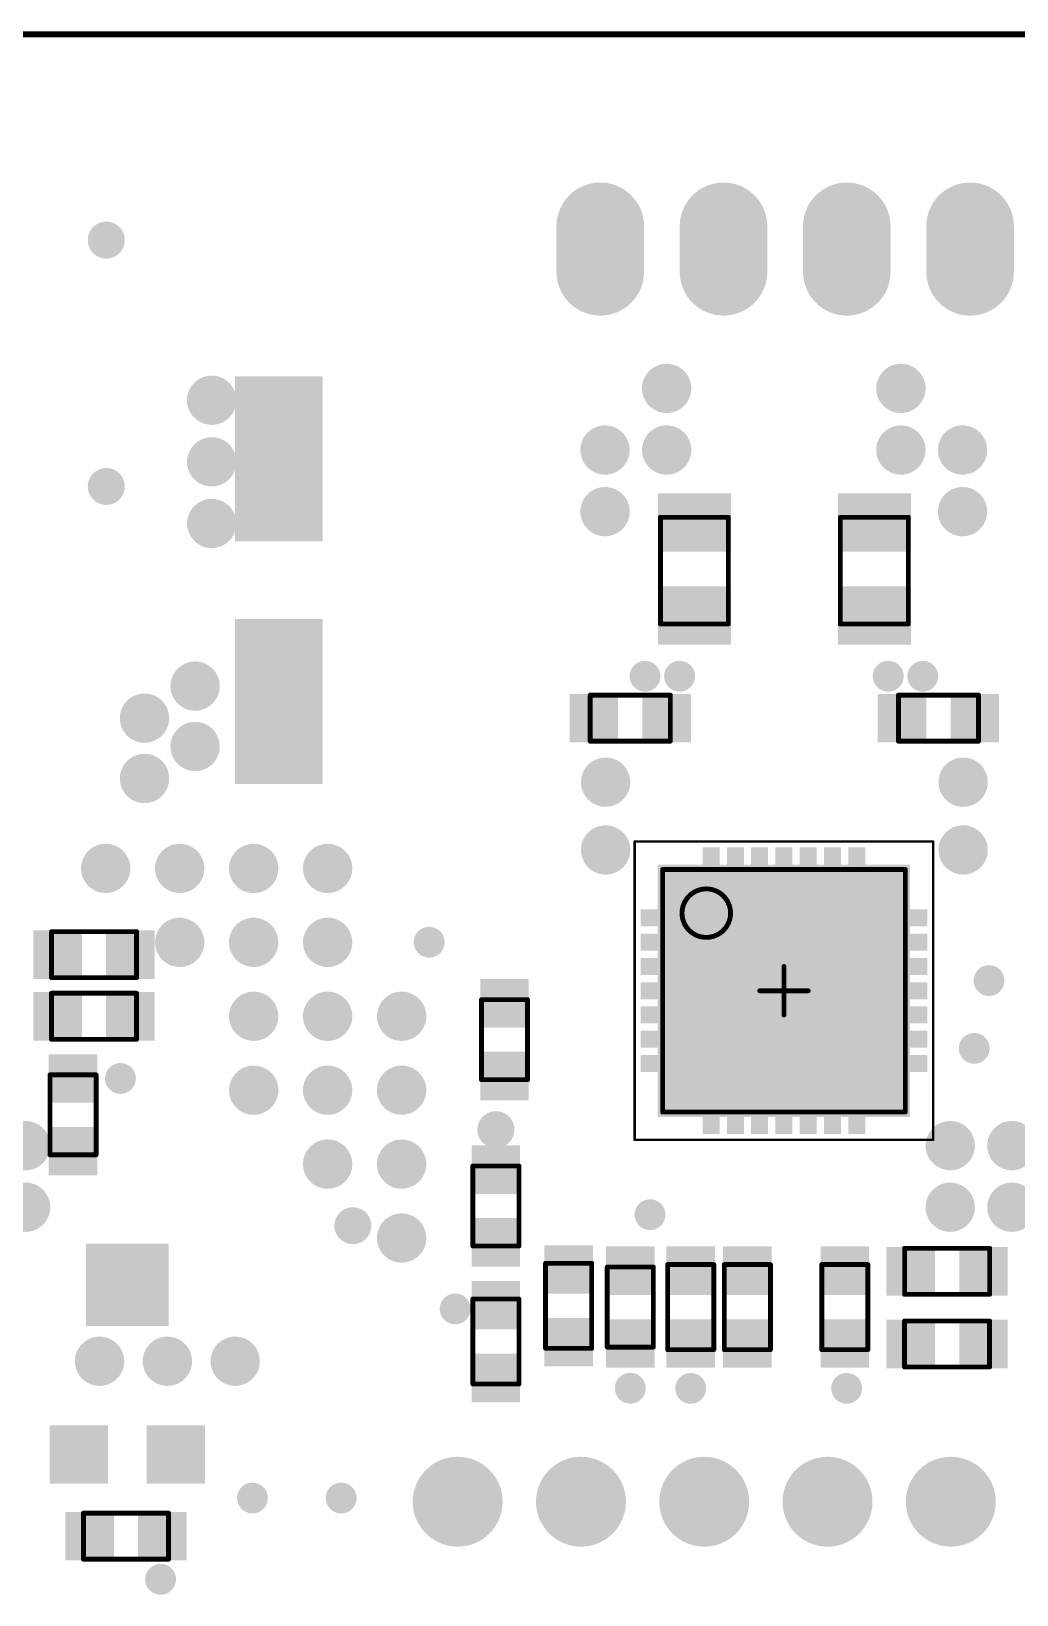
# Model space of a CAD drawing. Header units: millimetres. Extents: x 213 to 316, y 2 to 74.
# Drawn here: x 269.9 to 290.2, y 41.47 to 73.71 of the extents above; entities that cross this region are included whole.
import ezdxf

# ---------------------------------------------------------------- set-up
doc = ezdxf.new("R2010")
doc.units = ezdxf.units.MM
for name, color, linetype in [('BottomSolder', 6, 'Continuous'), ('KeepOutLayer', 6, 'Continuous'), ('Mechanical13', 56, 'Continuous'), ('Mechanical15', 56, 'Continuous'), ('MultiLayer', 9, 'Continuous'), ('TopPaste', 8, 'Continuous'), ('TopSolder', 216, 'Continuous')]:
    doc.layers.add(name, color=color, linetype=linetype)

msp = doc.modelspace()

# ---------------------------------------------------------------- linework, layer by layer
at = {"layer": 'BottomSolder', "const_width": 1.803}
for points in [[(281.617, 68.747), (281.617, 69.687)], [(284.157, 68.747), (284.157, 69.687)], [(286.697, 68.747), (286.697, 69.687)], [(289.237, 68.747), (289.237, 69.687)]]:
    msp.add_lwpolyline(points, dxfattribs=at)
at = {"layer": 'BottomSolder'}
for points, const_width in [([(281.166, 69.687, 1), (282.068, 69.687, 1)], 0.902), ([(283.706, 69.687, 1), (284.608, 69.687, 1)], 0.902), ([(286.246, 69.687, 1), (287.148, 69.687, 1)], 0.902), ([(288.786, 69.687, 1), (289.688, 69.687, 1)], 0.902), ([(281.166, 68.747, 1), (282.068, 68.747, 1)], 0.902), ([(283.706, 68.747, 1), (284.608, 68.747, 1)], 0.902), ([(286.246, 68.747, 1), (287.148, 68.747, 1)], 0.902), ([(288.786, 68.747, 1), (289.688, 68.747, 1)], 0.902), ([(278.217, 43.392, 1), (279.143, 43.392, 1)], 0.927), ([(280.757, 43.392, 1), (281.683, 43.392, 1)], 0.927), ([(283.297, 43.392, 1), (284.223, 43.392, 1)], 0.927), ([(285.837, 43.392, 1), (286.763, 43.392, 1)], 0.927), ([(288.377, 43.392, 1), (289.303, 43.392, 1)], 0.927)]:
    msp.add_lwpolyline(points, format="xyb", close=True, dxfattribs=dict(at, const_width=const_width))
msp.add_solid([(282.801, 51.326), (288.001, 51.326), (282.801, 56.526), (288.001, 56.526)], dxfattribs=at)
at = {"layer": 'KeepOutLayer', "const_width": 0.127}
msp.add_lwpolyline([(213.504, 73.643), (314.9, 73.643)], dxfattribs=at)
at = {"layer": 'Mechanical13', "const_width": 0.1}
for points in [[(282.857, 61.487), (282.857, 63.687)], [(282.857, 63.687), (284.257, 63.687)], [(284.257, 61.487), (284.257, 63.687)], [(286.565, 61.487), (286.565, 63.687)], [(286.565, 63.687), (287.965, 63.687)], [(287.965, 61.487), (287.965, 63.687)], [(282.857, 61.487), (284.257, 61.487)], [(286.565, 61.487), (287.965, 61.487)], [(281.411, 59.071), (281.411, 60.021)], [(281.411, 60.021), (283.061, 60.021)], [(283.061, 59.071), (283.061, 60.021)], [(287.761, 59.071), (287.761, 60.021)], [(287.761, 60.021), (289.411, 60.021)], [(289.411, 59.071), (289.411, 60.021)], [(281.411, 59.071), (283.061, 59.071)], [(287.761, 59.071), (289.411, 59.071)], [(282.902, 56.426), (287.902, 56.426)], [(282.902, 51.426), (282.902, 56.426)], [(287.902, 51.426), (287.902, 56.426)], [(270.311, 55.145), (272.064, 55.145)], [(270.311, 54.195), (270.311, 55.145)], [(272.064, 54.195), (272.064, 55.145)], [(270.311, 54.195), (272.064, 54.195)], [(270.311, 53.875), (272.064, 53.875)], [(270.311, 52.925), (270.311, 53.875)], [(272.064, 52.925), (272.064, 53.875)], [(279.17, 53.742), (280.12, 53.742)], [(279.17, 52.092), (279.17, 53.742)], [(280.12, 52.092), (280.12, 53.742)], [(270.311, 52.925), (272.064, 52.925)], [(270.28, 52.193), (271.23, 52.193)], [(270.28, 50.543), (270.28, 52.193)], [(271.23, 50.543), (271.23, 52.193)], [(279.17, 52.092), (280.12, 52.092)], [(282.902, 51.426), (287.902, 51.426)], [(270.28, 50.543), (271.23, 50.543)], [(278.992, 50.313), (279.942, 50.313)], [(278.992, 48.663), (278.992, 50.313)], [(279.942, 48.663), (279.942, 50.313)], [(278.992, 48.663), (279.942, 48.663)], [(280.491, 48.308), (281.441, 48.308)], [(280.491, 46.555), (280.491, 48.308)], [(281.441, 46.555), (281.441, 48.308)], [(287.888, 48.617), (289.641, 48.617)], [(287.888, 47.667), (287.888, 48.617)], [(289.641, 47.667), (289.641, 48.617)], [(281.761, 48.23), (282.711, 48.23)], [(281.761, 46.58), (281.761, 48.23)], [(282.711, 46.58), (282.711, 48.23)], [(283.006, 48.281), (283.956, 48.281)], [(283.006, 46.528), (283.006, 48.281)], [(283.956, 46.528), (283.956, 48.281)], [(284.174, 48.281), (285.124, 48.281)], [(284.174, 46.528), (284.174, 48.281)], [(285.124, 46.528), (285.124, 48.281)], [(286.181, 48.281), (287.131, 48.281)], [(286.181, 46.528), (286.181, 48.281)], [(287.131, 46.528), (287.131, 48.281)], [(287.888, 47.667), (289.641, 47.667)], [(278.992, 47.571), (279.942, 47.571)], [(278.992, 45.818), (278.992, 47.571)], [(279.942, 45.818), (279.942, 47.571)], [(287.887, 47.118), (289.639, 47.118)], [(287.887, 46.168), (287.887, 47.118)], [(289.639, 46.168), (289.639, 47.118)], [(280.491, 46.555), (281.441, 46.555)], [(281.761, 46.58), (282.711, 46.58)], [(283.006, 46.528), (283.956, 46.528)], [(284.174, 46.528), (285.124, 46.528)], [(286.181, 46.528), (287.131, 46.528)], [(287.887, 46.168), (289.639, 46.168)], [(278.992, 45.818), (279.942, 45.818)], [(270.97, 42.206), (270.97, 43.156)], [(270.97, 43.156), (272.723, 43.156)], [(272.723, 42.206), (272.723, 43.156)], [(270.97, 42.206), (272.723, 42.206)]]:
    msp.add_lwpolyline(points, dxfattribs=at)
at = {"layer": 'Mechanical13'}
for points, const_width in [([(282.832, 63.687, 1), (282.882, 63.687, 1)], 0.05), ([(282.832, 63.687, 1), (282.882, 63.687, 1)], 0.05), ([(284.232, 63.687, 1), (284.282, 63.687, 1)], 0.05), ([(284.232, 63.687, 1), (284.282, 63.687, 1)], 0.05), ([(286.54, 63.687, 1), (286.59, 63.687, 1)], 0.05), ([(286.54, 63.687, 1), (286.59, 63.687, 1)], 0.05), ([(287.94, 63.687, 1), (287.99, 63.687, 1)], 0.05), ([(287.94, 63.687, 1), (287.99, 63.687, 1)], 0.05), ([(282.832, 61.487, 1), (282.882, 61.487, 1)], 0.05), ([(282.832, 61.487, 1), (282.882, 61.487, 1)], 0.05), ([(284.232, 61.487, 1), (284.282, 61.487, 1)], 0.05), ([(284.232, 61.487, 1), (284.282, 61.487, 1)], 0.05), ([(286.54, 61.487, 1), (286.59, 61.487, 1)], 0.05), ([(286.54, 61.487, 1), (286.59, 61.487, 1)], 0.05), ([(287.94, 61.487, 1), (287.99, 61.487, 1)], 0.05), ([(287.94, 61.487, 1), (287.99, 61.487, 1)], 0.05), ([(281.386, 60.021, 1), (281.436, 60.021, 1)], 0.05), ([(281.386, 60.021, 1), (281.436, 60.021, 1)], 0.05), ([(283.036, 60.021, 1), (283.086, 60.021, 1)], 0.05), ([(283.036, 60.021, 1), (283.086, 60.021, 1)], 0.05), ([(287.736, 60.021, 1), (287.786, 60.021, 1)], 0.05), ([(287.736, 60.021, 1), (287.786, 60.021, 1)], 0.05), ([(289.386, 60.021, 1), (289.436, 60.021, 1)], 0.05), ([(289.386, 60.021, 1), (289.436, 60.021, 1)], 0.05), ([(281.386, 59.071, 1), (281.436, 59.071, 1)], 0.05), ([(281.386, 59.071, 1), (281.436, 59.071, 1)], 0.05), ([(283.036, 59.071, 1), (283.086, 59.071, 1)], 0.05), ([(283.036, 59.071, 1), (283.086, 59.071, 1)], 0.05), ([(287.736, 59.071, 1), (287.786, 59.071, 1)], 0.05), ([(287.736, 59.071, 1), (287.786, 59.071, 1)], 0.05), ([(289.386, 59.071, 1), (289.436, 59.071, 1)], 0.05), ([(289.386, 59.071, 1), (289.436, 59.071, 1)], 0.05), ([(282.877, 56.426, 1), (282.927, 56.426, 1)], 0.05), ([(282.877, 56.426, 1), (282.927, 56.426, 1)], 0.05), ([(287.877, 56.426, 1), (287.927, 56.426, 1)], 0.05), ([(287.877, 56.426, 1), (287.927, 56.426, 1)], 0.05), ([(284.302, 55.526, 1), (283.302, 55.526, 1)], 0.1), ([(283.277, 55.526, 1), (283.327, 55.526, 1)], 0.05), ([(284.277, 55.526, 1), (284.327, 55.526, 1)], 0.05), ([(270.286, 55.145, 1), (270.336, 55.145, 1)], 0.05), ([(270.286, 55.145, 1), (270.336, 55.145, 1)], 0.05), ([(272.039, 55.145, 1), (272.089, 55.145, 1)], 0.05), ([(272.039, 55.145, 1), (272.089, 55.145, 1)], 0.05), ([(270.286, 54.195, 1), (270.336, 54.195, 1)], 0.05), ([(270.286, 54.195, 1), (270.336, 54.195, 1)], 0.05), ([(272.039, 54.195, 1), (272.089, 54.195, 1)], 0.05), ([(272.039, 54.195, 1), (272.089, 54.195, 1)], 0.05), ([(270.286, 53.875, 1), (270.336, 53.875, 1)], 0.05), ([(270.286, 53.875, 1), (270.336, 53.875, 1)], 0.05), ([(272.039, 53.875, 1), (272.089, 53.875, 1)], 0.05), ([(272.039, 53.875, 1), (272.089, 53.875, 1)], 0.05), ([(279.145, 53.742, 1), (279.195, 53.742, 1)], 0.05), ([(279.145, 53.742, 1), (279.195, 53.742, 1)], 0.05), ([(280.095, 53.742, 1), (280.145, 53.742, 1)], 0.05), ([(280.095, 53.742, 1), (280.145, 53.742, 1)], 0.05), ([(270.286, 52.925, 1), (270.336, 52.925, 1)], 0.05), ([(270.286, 52.925, 1), (270.336, 52.925, 1)], 0.05), ([(272.039, 52.925, 1), (272.089, 52.925, 1)], 0.05), ([(272.039, 52.925, 1), (272.089, 52.925, 1)], 0.05), ([(270.255, 52.193, 1), (270.305, 52.193, 1)], 0.05), ([(270.255, 52.193, 1), (270.305, 52.193, 1)], 0.05), ([(271.205, 52.193, 1), (271.255, 52.193, 1)], 0.05), ([(271.205, 52.193, 1), (271.255, 52.193, 1)], 0.05), ([(279.145, 52.092, 1), (279.195, 52.092, 1)], 0.05), ([(279.145, 52.092, 1), (279.195, 52.092, 1)], 0.05), ([(280.095, 52.092, 1), (280.145, 52.092, 1)], 0.05), ([(280.095, 52.092, 1), (280.145, 52.092, 1)], 0.05), ([(282.877, 51.426, 1), (282.927, 51.426, 1)], 0.05), ([(282.877, 51.426, 1), (282.927, 51.426, 1)], 0.05), ([(287.877, 51.426, 1), (287.927, 51.426, 1)], 0.05), ([(287.877, 51.426, 1), (287.927, 51.426, 1)], 0.05), ([(270.255, 50.543, 1), (270.305, 50.543, 1)], 0.05), ([(270.255, 50.543, 1), (270.305, 50.543, 1)], 0.05), ([(271.205, 50.543, 1), (271.255, 50.543, 1)], 0.05), ([(271.205, 50.543, 1), (271.255, 50.543, 1)], 0.05), ([(278.967, 50.313, 1), (279.017, 50.313, 1)], 0.05), ([(278.967, 50.313, 1), (279.017, 50.313, 1)], 0.05), ([(279.917, 50.313, 1), (279.967, 50.313, 1)], 0.05), ([(279.917, 50.313, 1), (279.967, 50.313, 1)], 0.05), ([(278.967, 48.663, 1), (279.017, 48.663, 1)], 0.05), ([(278.967, 48.663, 1), (279.017, 48.663, 1)], 0.05), ([(279.917, 48.663, 1), (279.967, 48.663, 1)], 0.05), ([(279.917, 48.663, 1), (279.967, 48.663, 1)], 0.05), ([(280.466, 48.308, 1), (280.516, 48.308, 1)], 0.05), ([(280.466, 48.308, 1), (280.516, 48.308, 1)], 0.05), ([(281.416, 48.308, 1), (281.466, 48.308, 1)], 0.05), ([(281.416, 48.308, 1), (281.466, 48.308, 1)], 0.05), ([(287.863, 48.617, 1), (287.913, 48.617, 1)], 0.05), ([(287.863, 48.617, 1), (287.913, 48.617, 1)], 0.05), ([(289.616, 48.617, 1), (289.666, 48.617, 1)], 0.05), ([(289.616, 48.617, 1), (289.666, 48.617, 1)], 0.05), ([(281.736, 48.23, 1), (281.786, 48.23, 1)], 0.05), ([(281.736, 48.23, 1), (281.786, 48.23, 1)], 0.05), ([(282.686, 48.23, 1), (282.736, 48.23, 1)], 0.05), ([(282.686, 48.23, 1), (282.736, 48.23, 1)], 0.05), ([(282.981, 48.281, 1), (283.031, 48.281, 1)], 0.05), ([(282.981, 48.281, 1), (283.031, 48.281, 1)], 0.05), ([(283.931, 48.281, 1), (283.981, 48.281, 1)], 0.05), ([(283.931, 48.281, 1), (283.981, 48.281, 1)], 0.05), ([(284.149, 48.281, 1), (284.199, 48.281, 1)], 0.05), ([(284.149, 48.281, 1), (284.199, 48.281, 1)], 0.05), ([(285.099, 48.281, 1), (285.149, 48.281, 1)], 0.05), ([(285.099, 48.281, 1), (285.149, 48.281, 1)], 0.05), ([(286.156, 48.281, 1), (286.206, 48.281, 1)], 0.05), ([(286.156, 48.281, 1), (286.206, 48.281, 1)], 0.05), ([(287.106, 48.281, 1), (287.156, 48.281, 1)], 0.05), ([(287.106, 48.281, 1), (287.156, 48.281, 1)], 0.05), ([(287.863, 47.667, 1), (287.913, 47.667, 1)], 0.05), ([(287.863, 47.667, 1), (287.913, 47.667, 1)], 0.05), ([(289.616, 47.667, 1), (289.666, 47.667, 1)], 0.05), ([(289.616, 47.667, 1), (289.666, 47.667, 1)], 0.05), ([(278.967, 47.571, 1), (279.017, 47.571, 1)], 0.05), ([(278.967, 47.571, 1), (279.017, 47.571, 1)], 0.05), ([(279.917, 47.571, 1), (279.967, 47.571, 1)], 0.05), ([(279.917, 47.571, 1), (279.967, 47.571, 1)], 0.05), ([(287.862, 47.118, 1), (287.912, 47.118, 1)], 0.05), ([(287.862, 47.118, 1), (287.912, 47.118, 1)], 0.05), ([(289.614, 47.118, 1), (289.664, 47.118, 1)], 0.05), ([(289.614, 47.118, 1), (289.664, 47.118, 1)], 0.05), ([(280.466, 46.555, 1), (280.516, 46.555, 1)], 0.05), ([(280.466, 46.555, 1), (280.516, 46.555, 1)], 0.05), ([(281.416, 46.555, 1), (281.466, 46.555, 1)], 0.05), ([(281.416, 46.555, 1), (281.466, 46.555, 1)], 0.05), ([(281.736, 46.58, 1), (281.786, 46.58, 1)], 0.05), ([(281.736, 46.58, 1), (281.786, 46.58, 1)], 0.05), ([(282.686, 46.58, 1), (282.736, 46.58, 1)], 0.05), ([(282.686, 46.58, 1), (282.736, 46.58, 1)], 0.05), ([(282.981, 46.528, 1), (283.031, 46.528, 1)], 0.05), ([(282.981, 46.528, 1), (283.031, 46.528, 1)], 0.05), ([(283.931, 46.528, 1), (283.981, 46.528, 1)], 0.05), ([(283.931, 46.528, 1), (283.981, 46.528, 1)], 0.05), ([(284.149, 46.528, 1), (284.199, 46.528, 1)], 0.05), ([(284.149, 46.528, 1), (284.199, 46.528, 1)], 0.05), ([(285.099, 46.528, 1), (285.149, 46.528, 1)], 0.05), ([(285.099, 46.528, 1), (285.149, 46.528, 1)], 0.05), ([(286.156, 46.528, 1), (286.206, 46.528, 1)], 0.05), ([(286.156, 46.528, 1), (286.206, 46.528, 1)], 0.05), ([(287.106, 46.528, 1), (287.156, 46.528, 1)], 0.05), ([(287.106, 46.528, 1), (287.156, 46.528, 1)], 0.05), ([(287.862, 46.168, 1), (287.912, 46.168, 1)], 0.05), ([(287.862, 46.168, 1), (287.912, 46.168, 1)], 0.05), ([(289.614, 46.168, 1), (289.664, 46.168, 1)], 0.05), ([(289.614, 46.168, 1), (289.664, 46.168, 1)], 0.05), ([(278.967, 45.818, 1), (279.017, 45.818, 1)], 0.05), ([(278.967, 45.818, 1), (279.017, 45.818, 1)], 0.05), ([(279.917, 45.818, 1), (279.967, 45.818, 1)], 0.05), ([(279.917, 45.818, 1), (279.967, 45.818, 1)], 0.05), ([(270.945, 43.156, 1), (270.995, 43.156, 1)], 0.05), ([(270.945, 43.156, 1), (270.995, 43.156, 1)], 0.05), ([(272.698, 43.156, 1), (272.748, 43.156, 1)], 0.05), ([(272.698, 43.156, 1), (272.748, 43.156, 1)], 0.05), ([(270.945, 42.206, 1), (270.995, 42.206, 1)], 0.05), ([(270.945, 42.206, 1), (270.995, 42.206, 1)], 0.05), ([(272.698, 42.206, 1), (272.748, 42.206, 1)], 0.05), ([(272.698, 42.206, 1), (272.748, 42.206, 1)], 0.05)]:
    msp.add_lwpolyline(points, format="xyb", close=True, dxfattribs=dict(at, const_width=const_width))
at = {"layer": 'Mechanical15'}
for points, const_width in [([(282.327, 57.001), (288.477, 57.001)], 0.05), ([(282.327, 50.851), (282.327, 57.001)], 0.05), ([(288.477, 50.851), (288.477, 57.001)], 0.05), ([(285.402, 53.426), (285.402, 54.426)], 0.1), ([(284.902, 53.926), (285.902, 53.926)], 0.1), ([(282.327, 50.851), (288.477, 50.851)], 0.05)]:
    msp.add_lwpolyline(points, dxfattribs=dict(at, const_width=const_width))
for points, const_width in [([(282.314, 57.001, 1), (282.339, 57.001, 1)], 0.025), ([(282.314, 57.001, 1), (282.339, 57.001, 1)], 0.025), ([(288.464, 57.001, 1), (288.489, 57.001, 1)], 0.025), ([(288.464, 57.001, 1), (288.489, 57.001, 1)], 0.025), ([(285.377, 54.426, 1), (285.427, 54.426, 1)], 0.05), ([(284.877, 53.926, 1), (284.927, 53.926, 1)], 0.05), ([(285.877, 53.926, 1), (285.927, 53.926, 1)], 0.05), ([(285.377, 53.426, 1), (285.427, 53.426, 1)], 0.05), ([(282.314, 50.851, 1), (282.339, 50.851, 1)], 0.025), ([(282.314, 50.851, 1), (282.339, 50.851, 1)], 0.025), ([(288.464, 50.851, 1), (288.489, 50.851, 1)], 0.025), ([(288.464, 50.851, 1), (288.489, 50.851, 1)], 0.025)]:
    msp.add_lwpolyline(points, format="xyb", close=True, dxfattribs=dict(at, const_width=const_width))
at = {"layer": 'MultiLayer', "const_width": 1.6}
for points in [[(281.617, 68.747), (281.617, 69.687)], [(284.157, 68.747), (284.157, 69.687)], [(286.697, 68.747), (286.697, 69.687)], [(289.237, 68.747), (289.237, 69.687)]]:
    msp.add_lwpolyline(points, dxfattribs=at)
at = {"layer": 'MultiLayer'}
for points, const_width in [([(281.217, 69.687, 1), (282.017, 69.687, 1)], 0.8), ([(283.757, 69.687, 1), (284.557, 69.687, 1)], 0.8), ([(286.297, 69.687, 1), (287.097, 69.687, 1)], 0.8), ([(288.837, 69.687, 1), (289.637, 69.687, 1)], 0.8), ([(271.25, 69.402, 1), (271.631, 69.402, 1)], 0.381), ([(281.217, 68.747, 1), (282.017, 68.747, 1)], 0.8), ([(283.757, 68.747, 1), (284.557, 68.747, 1)], 0.8), ([(286.297, 68.747, 1), (287.097, 68.747, 1)], 0.8), ([(288.837, 68.747, 1), (289.637, 68.747, 1)], 0.8), ([(282.732, 66.344, 1), (283.24, 66.344, 1)], 0.508), ([(287.558, 66.344, 1), (288.066, 66.344, 1)], 0.508), ([(273.358, 66.1, 1), (273.866, 66.1, 1)], 0.508), ([(281.462, 65.074, 1), (281.97, 65.074, 1)], 0.508), ([(282.732, 65.074, 1), (283.24, 65.074, 1)], 0.508), ([(287.558, 65.074, 1), (288.066, 65.074, 1)], 0.508), ([(288.828, 65.074, 1), (289.336, 65.074, 1)], 0.508), ([(273.358, 64.83, 1), (273.866, 64.83, 1)], 0.508), ([(271.25, 64.322, 1), (271.631, 64.322, 1)], 0.381), ([(281.462, 63.804, 1), (281.97, 63.804, 1)], 0.508), ([(288.828, 63.804, 1), (289.336, 63.804, 1)], 0.508), ([(273.358, 63.56, 1), (273.866, 63.56, 1)], 0.508), ([(273.016, 60.207, 1), (273.524, 60.207, 1)], 0.508), ([(282.382, 60.41, 1), (282.7, 60.41, 1)], 0.318), ([(283.093, 60.41, 1), (283.411, 60.41, 1)], 0.318), ([(287.392, 60.41, 1), (287.71, 60.41, 1)], 0.318), ([(288.104, 60.41, 1), (288.421, 60.41, 1)], 0.318), ([(271.974, 59.546, 1), (272.482, 59.546, 1)], 0.508), ([(273.016, 58.962, 1), (273.524, 58.962, 1)], 0.508), ([(271.974, 58.302, 1), (272.482, 58.302, 1)], 0.508), ([(281.474, 58.226, 1), (281.982, 58.226, 1)], 0.508), ([(288.84, 58.226, 1), (289.348, 58.226, 1)], 0.508), ([(281.474, 56.829, 1), (281.982, 56.829, 1)], 0.508), ([(288.84, 56.829, 1), (289.348, 56.829, 1)], 0.508), ([(271.175, 56.448, 1), (271.683, 56.448, 1)], 0.508), ([(272.699, 56.448, 1), (273.207, 56.448, 1)], 0.508), ([(274.223, 56.448, 1), (274.731, 56.448, 1)], 0.508), ([(275.747, 56.448, 1), (276.255, 56.448, 1)], 0.508), ([(272.699, 54.924, 1), (273.207, 54.924, 1)], 0.508), ([(274.223, 54.924, 1), (274.731, 54.924, 1)], 0.508), ([(275.747, 54.924, 1), (276.255, 54.924, 1)], 0.508), ([(277.934, 54.926, 1), (278.252, 54.926, 1)], 0.318), ([(289.469, 54.136, 1), (289.786, 54.136, 1)], 0.318), ([(274.223, 53.4, 1), (274.731, 53.4, 1)], 0.508), ([(275.747, 53.4, 1), (276.255, 53.4, 1)], 0.508), ([(277.271, 53.4, 1), (277.779, 53.4, 1)], 0.508), ([(289.164, 52.739, 1), (289.481, 52.739, 1)], 0.318), ([(271.574, 52.118, 1), (271.891, 52.118, 1)], 0.318), ([(274.223, 51.876, 1), (274.731, 51.876, 1)], 0.508), ([(275.747, 51.876, 1), (276.255, 51.876, 1)], 0.508), ([(277.271, 51.876, 1), (277.779, 51.876, 1)], 0.508), ([(279.277, 51.063, 1), (279.658, 51.063, 1)], 0.381), ([(269.524, 50.733, 1), (270.032, 50.733, 1)], 0.508), ([(288.574, 50.733, 1), (289.082, 50.733, 1)], 0.508), ([(289.844, 50.733, 1), (290.352, 50.733, 1)], 0.508), ([(275.747, 50.352, 1), (276.255, 50.352, 1)], 0.508), ([(277.271, 50.352, 1), (277.779, 50.352, 1)], 0.508), ([(269.524, 49.463, 1), (270.032, 49.463, 1)], 0.508), ([(288.574, 49.463, 1), (289.082, 49.463, 1)], 0.508), ([(289.844, 49.463, 1), (290.352, 49.463, 1)], 0.508), ([(276.33, 49.082, 1), (276.711, 49.082, 1)], 0.381), ([(277.271, 48.828, 1), (277.779, 48.828, 1)], 0.508), ([(282.484, 49.31, 1), (282.801, 49.31, 1)], 0.318), ([(278.47, 47.368, 1), (278.788, 47.368, 1)], 0.318), ([(271.048, 46.288, 1), (271.556, 46.288, 1)], 0.508), ([(272.445, 46.288, 1), (272.953, 46.288, 1)], 0.508), ([(273.842, 46.288, 1), (274.35, 46.288, 1)], 0.508), ([(282.077, 45.732, 1), (282.395, 45.732, 1)], 0.318), ([(283.322, 45.729, 1), (283.639, 45.729, 1)], 0.318), ([(286.536, 45.729, 1), (286.853, 45.729, 1)], 0.318), ([(278.267, 43.392, 1), (279.092, 43.392, 1)], 0.825), ([(280.807, 43.392, 1), (281.632, 43.392, 1)], 0.825), ([(283.347, 43.392, 1), (284.172, 43.392, 1)], 0.825), ([(285.887, 43.392, 1), (286.712, 43.392, 1)], 0.825), ([(288.427, 43.392, 1), (289.252, 43.392, 1)], 0.825), ([(274.293, 43.468, 1), (274.61, 43.468, 1)], 0.318), ([(276.122, 43.468, 1), (276.439, 43.468, 1)], 0.318), ([(272.4, 41.792, 1), (272.717, 41.792, 1)], 0.318)]:
    msp.add_lwpolyline(points, format="xyb", close=True, dxfattribs=dict(at, const_width=const_width))
at = {"layer": 'TopPaste'}
for points in [[(274.197, 66.491), (274.197, 63.291), (275.797, 66.491), (275.797, 63.291)], [(284.207, 63.078), (284.207, 64.078), (282.907, 63.078), (282.907, 64.078)], [(287.915, 63.078), (287.915, 64.078), (286.615, 63.078), (286.615, 64.078)], [(284.207, 61.162), (284.207, 62.162), (282.907, 61.162), (282.907, 62.162)], [(287.915, 61.162), (287.915, 62.162), (286.615, 61.162), (286.615, 62.162)], [(275.797, 58.291), (275.797, 61.491), (274.197, 58.291), (274.197, 61.491)], [(281.086, 59.146), (281.886, 59.146), (281.086, 59.946), (281.886, 59.946)], [(282.586, 59.146), (283.386, 59.146), (282.586, 59.946), (283.386, 59.946)], [(288.236, 59.946), (287.436, 59.946), (288.236, 59.146), (287.436, 59.146)], [(289.736, 59.946), (288.936, 59.946), (289.736, 59.146), (288.936, 59.146)], [(283.777, 56.029), (284.027, 56.029), (283.777, 56.829), (284.027, 56.829)], [(284.277, 56.029), (284.527, 56.029), (284.277, 56.829), (284.527, 56.829)], [(284.777, 56.029), (285.027, 56.029), (284.777, 56.829), (285.027, 56.829)], [(285.277, 56.029), (285.527, 56.029), (285.277, 56.829), (285.527, 56.829)], [(285.777, 56.029), (286.027, 56.029), (285.777, 56.829), (286.027, 56.829)], [(286.277, 56.029), (286.527, 56.029), (286.277, 56.829), (286.527, 56.829)], [(286.777, 56.029), (287.027, 56.029), (286.777, 56.829), (287.027, 56.829)], [(283.552, 52.076), (287.252, 52.076), (283.552, 55.776), (287.252, 55.776)], [(283.299, 55.301), (283.299, 55.551), (282.499, 55.301), (282.499, 55.551)], [(288.304, 55.301), (288.304, 55.551), (287.504, 55.301), (287.504, 55.551)], [(270.837, 55.07), (270.037, 55.07), (270.837, 54.27), (270.037, 54.27)], [(272.337, 55.07), (271.537, 55.07), (272.337, 54.27), (271.537, 54.27)], [(283.299, 54.801), (283.299, 55.051), (282.499, 54.801), (282.499, 55.051)], [(288.304, 54.801), (288.304, 55.051), (287.504, 54.801), (287.504, 55.051)], [(283.299, 54.301), (283.299, 54.551), (282.499, 54.301), (282.499, 54.551)], [(288.304, 54.301), (288.304, 54.551), (287.504, 54.301), (287.504, 54.551)], [(279.245, 54.067), (279.245, 53.267), (280.045, 54.067), (280.045, 53.267)], [(283.299, 53.801), (283.299, 54.051), (282.499, 53.801), (282.499, 54.051)], [(288.304, 53.801), (288.304, 54.051), (287.504, 53.801), (287.504, 54.051)], [(270.837, 53.8), (270.037, 53.8), (270.837, 53), (270.037, 53)], [(272.337, 53.8), (271.537, 53.8), (272.337, 53), (271.537, 53)], [(283.299, 53.301), (283.299, 53.551), (282.499, 53.301), (282.499, 53.551)], [(288.304, 53.301), (288.304, 53.551), (287.504, 53.301), (287.504, 53.551)], [(283.299, 52.801), (283.299, 53.051), (282.499, 52.801), (282.499, 53.051)], [(288.304, 52.801), (288.304, 53.051), (287.504, 52.801), (287.504, 53.051)], [(279.245, 52.567), (279.245, 51.767), (280.045, 52.567), (280.045, 51.767)], [(283.299, 52.301), (283.299, 52.551), (282.499, 52.301), (282.499, 52.551)], [(288.304, 52.301), (288.304, 52.551), (287.504, 52.301), (287.504, 52.551)], [(270.355, 52.518), (270.355, 51.718), (271.155, 52.518), (271.155, 51.718)], [(283.777, 51.024), (284.027, 51.024), (283.777, 51.824), (284.027, 51.824)], [(284.277, 51.024), (284.527, 51.024), (284.277, 51.824), (284.527, 51.824)], [(284.777, 51.024), (285.027, 51.024), (284.777, 51.824), (285.027, 51.824)], [(285.277, 51.024), (285.527, 51.024), (285.277, 51.824), (285.527, 51.824)], [(285.777, 51.024), (286.027, 51.024), (285.777, 51.824), (286.027, 51.824)], [(286.277, 51.024), (286.527, 51.024), (286.277, 51.824), (286.527, 51.824)], [(286.777, 51.024), (287.027, 51.024), (286.777, 51.824), (287.027, 51.824)], [(270.355, 51.018), (270.355, 50.218), (271.155, 51.018), (271.155, 50.218)], [(279.067, 50.638), (279.067, 49.838), (279.867, 50.638), (279.867, 49.838)], [(279.067, 49.138), (279.067, 48.338), (279.867, 49.138), (279.867, 48.338)], [(271.123, 47.114), (272.623, 47.114), (271.123, 48.614), (272.623, 48.614)], [(280.566, 48.581), (280.566, 47.781), (281.366, 48.581), (281.366, 47.781)], [(281.836, 48.555), (281.836, 47.755), (282.636, 48.555), (282.636, 47.755)], [(283.881, 47.755), (283.881, 48.555), (283.081, 47.755), (283.081, 48.555)], [(285.049, 47.755), (285.049, 48.555), (284.249, 47.755), (284.249, 48.555)], [(287.056, 47.755), (287.056, 48.555), (286.256, 47.755), (286.256, 48.555)], [(288.414, 48.542), (287.614, 48.542), (288.414, 47.742), (287.614, 47.742)], [(289.914, 48.542), (289.114, 48.542), (289.914, 47.742), (289.114, 47.742)], [(279.067, 47.844), (279.067, 47.044), (279.867, 47.844), (279.867, 47.044)], [(280.566, 47.081), (280.566, 46.281), (281.366, 47.081), (281.366, 46.281)], [(281.836, 47.055), (281.836, 46.255), (282.636, 47.055), (282.636, 46.255)], [(283.881, 46.255), (283.881, 47.055), (283.081, 46.255), (283.081, 47.055)], [(285.049, 46.255), (285.049, 47.055), (284.249, 46.255), (284.249, 47.055)], [(287.056, 46.255), (287.056, 47.055), (286.256, 46.255), (286.256, 47.055)], [(287.614, 46.243), (288.414, 46.243), (287.614, 47.043), (288.414, 47.043)], [(289.114, 46.243), (289.914, 46.243), (289.114, 47.043), (289.914, 47.043)], [(279.067, 46.344), (279.067, 45.544), (279.867, 46.344), (279.867, 45.544)], [(270.373, 43.864), (271.373, 43.864), (270.373, 44.864), (271.373, 44.864)], [(272.373, 43.864), (273.373, 43.864), (272.373, 44.864), (273.373, 44.864)], [(270.697, 42.281), (271.497, 42.281), (270.697, 43.081), (271.497, 43.081)], [(272.197, 42.281), (272.997, 42.281), (272.197, 43.081), (272.997, 43.081)]]:
    msp.add_solid(points, dxfattribs=at)
at = {"layer": 'TopSolder', "const_width": 1.803}
for points in [[(281.617, 68.747), (281.617, 69.687)], [(284.157, 68.747), (284.157, 69.687)], [(286.697, 68.747), (286.697, 69.687)], [(289.237, 68.747), (289.237, 69.687)]]:
    msp.add_lwpolyline(points, dxfattribs=at)
at = {"layer": 'TopSolder'}
for points, const_width in [([(281.166, 69.687, 1), (282.068, 69.687, 1)], 0.902), ([(283.706, 69.687, 1), (284.608, 69.687, 1)], 0.902), ([(286.246, 69.687, 1), (287.148, 69.687, 1)], 0.902), ([(288.786, 69.687, 1), (289.688, 69.687, 1)], 0.902), ([(281.166, 68.747, 1), (282.068, 68.747, 1)], 0.902), ([(283.706, 68.747, 1), (284.608, 68.747, 1)], 0.902), ([(286.246, 68.747, 1), (287.148, 68.747, 1)], 0.902), ([(288.786, 68.747, 1), (289.688, 68.747, 1)], 0.902), ([(278.217, 43.392, 1), (279.143, 43.392, 1)], 0.927), ([(280.757, 43.392, 1), (281.683, 43.392, 1)], 0.927), ([(283.297, 43.392, 1), (284.223, 43.392, 1)], 0.927), ([(285.837, 43.392, 1), (286.763, 43.392, 1)], 0.927), ([(288.377, 43.392, 1), (289.303, 43.392, 1)], 0.927)]:
    msp.add_lwpolyline(points, format="xyb", close=True, dxfattribs=dict(at, const_width=const_width))
for points in [[(274.095, 66.593), (274.095, 63.19), (275.899, 66.593), (275.899, 63.19)], [(284.308, 62.976), (284.308, 64.179), (282.805, 62.976), (282.805, 64.179)], [(288.017, 62.976), (288.017, 64.179), (286.514, 62.976), (286.514, 64.179)], [(284.308, 61.06), (284.308, 62.263), (282.805, 61.06), (282.805, 62.263)], [(288.017, 61.06), (288.017, 62.263), (286.514, 61.06), (286.514, 62.263)], [(275.899, 58.19), (275.899, 61.593), (274.095, 58.19), (274.095, 61.593)], [(280.986, 59.046), (281.986, 59.046), (280.986, 60.046), (281.986, 60.046)], [(282.486, 59.046), (283.486, 59.046), (282.486, 60.046), (283.486, 60.046)], [(288.336, 60.046), (287.336, 60.046), (288.336, 59.046), (287.336, 59.046)], [(289.836, 60.046), (288.836, 60.046), (289.836, 59.046), (288.836, 59.046)], [(283.726, 55.978), (284.077, 55.978), (283.726, 56.88), (284.077, 56.88)], [(284.226, 55.978), (284.577, 55.978), (284.226, 56.88), (284.577, 56.88)], [(284.726, 55.978), (285.077, 55.978), (284.726, 56.88), (285.077, 56.88)], [(285.226, 55.978), (285.577, 55.978), (285.226, 56.88), (285.577, 56.88)], [(285.726, 55.978), (286.077, 55.978), (285.726, 56.88), (286.077, 56.88)], [(286.226, 55.978), (286.577, 55.978), (286.226, 56.88), (286.577, 56.88)], [(286.726, 55.978), (287.077, 55.978), (286.726, 56.88), (287.077, 56.88)], [(283.501, 52.026), (287.302, 52.026), (283.501, 55.827), (287.302, 55.827)], [(283.35, 55.251), (283.35, 55.602), (282.448, 55.251), (282.448, 55.602)], [(288.355, 55.251), (288.355, 55.602), (287.454, 55.251), (287.454, 55.602)], [(270.937, 55.17), (269.937, 55.17), (270.937, 54.17), (269.937, 54.17)], [(272.437, 55.17), (271.437, 55.17), (272.437, 54.17), (271.437, 54.17)], [(283.35, 54.751), (283.35, 55.102), (282.448, 54.751), (282.448, 55.102)], [(288.355, 54.751), (288.355, 55.102), (287.454, 54.751), (287.454, 55.102)], [(283.35, 54.251), (283.35, 54.602), (282.448, 54.251), (282.448, 54.602)], [(288.355, 54.251), (288.355, 54.602), (287.454, 54.251), (287.454, 54.602)], [(279.145, 54.167), (279.145, 53.167), (280.145, 54.167), (280.145, 53.167)], [(270.937, 53.9), (269.937, 53.9), (270.937, 52.9), (269.937, 52.9)], [(272.437, 53.9), (271.437, 53.9), (272.437, 52.9), (271.437, 52.9)], [(283.35, 53.751), (283.35, 54.102), (282.448, 53.751), (282.448, 54.102)], [(288.355, 53.751), (288.355, 54.102), (287.454, 53.751), (287.454, 54.102)], [(283.35, 53.251), (283.35, 53.602), (282.448, 53.251), (282.448, 53.602)], [(288.355, 53.251), (288.355, 53.602), (287.454, 53.251), (287.454, 53.602)], [(283.35, 52.751), (283.35, 53.102), (282.448, 52.751), (282.448, 53.102)], [(288.355, 52.751), (288.355, 53.102), (287.454, 52.751), (287.454, 53.102)], [(270.255, 52.618), (270.255, 51.618), (271.255, 52.618), (271.255, 51.618)], [(279.145, 52.667), (279.145, 51.667), (280.145, 52.667), (280.145, 51.667)], [(283.35, 52.251), (283.35, 52.602), (282.448, 52.251), (282.448, 52.602)], [(288.355, 52.251), (288.355, 52.602), (287.454, 52.251), (287.454, 52.602)], [(283.726, 50.973), (284.077, 50.973), (283.726, 51.874), (284.077, 51.874)], [(284.226, 50.973), (284.577, 50.973), (284.226, 51.874), (284.577, 51.874)], [(284.726, 50.973), (285.077, 50.973), (284.726, 51.874), (285.077, 51.874)], [(285.226, 50.973), (285.577, 50.973), (285.226, 51.874), (285.577, 51.874)], [(285.726, 50.973), (286.077, 50.973), (285.726, 51.874), (286.077, 51.874)], [(286.226, 50.973), (286.577, 50.973), (286.226, 51.874), (286.577, 51.874)], [(286.726, 50.973), (287.077, 50.973), (286.726, 51.874), (287.077, 51.874)], [(270.255, 51.118), (270.255, 50.118), (271.255, 51.118), (271.255, 50.118)], [(278.967, 50.738), (278.967, 49.738), (279.967, 50.738), (279.967, 49.738)], [(278.967, 49.238), (278.967, 48.238), (279.967, 49.238), (279.967, 48.238)], [(271.021, 47.012), (272.724, 47.012), (271.021, 48.715), (272.724, 48.715)], [(280.466, 48.681), (280.466, 47.681), (281.466, 48.681), (281.466, 47.681)], [(281.736, 48.655), (281.736, 47.655), (282.736, 48.655), (282.736, 47.655)], [(283.981, 47.655), (283.981, 48.655), (282.981, 47.655), (282.981, 48.655)], [(285.149, 47.655), (285.149, 48.655), (284.149, 47.655), (284.149, 48.655)], [(287.156, 47.655), (287.156, 48.655), (286.156, 47.655), (286.156, 48.655)], [(288.514, 48.642), (287.514, 48.642), (288.514, 47.642), (287.514, 47.642)], [(290.014, 48.642), (289.014, 48.642), (290.014, 47.642), (289.014, 47.642)], [(278.967, 47.944), (278.967, 46.944), (279.967, 47.944), (279.967, 46.944)], [(280.466, 47.181), (280.466, 46.181), (281.466, 47.181), (281.466, 46.181)], [(281.736, 47.155), (281.736, 46.155), (282.736, 47.155), (282.736, 46.155)], [(283.981, 46.155), (283.981, 47.155), (282.981, 46.155), (282.981, 47.155)], [(285.149, 46.155), (285.149, 47.155), (284.149, 46.155), (284.149, 47.155)], [(287.156, 46.155), (287.156, 47.155), (286.156, 46.155), (286.156, 47.155)], [(287.514, 46.143), (288.514, 46.143), (287.514, 47.143), (288.514, 47.143)], [(289.014, 46.143), (290.014, 46.143), (289.014, 47.143), (290.014, 47.143)], [(278.967, 46.444), (278.967, 45.444), (279.967, 46.444), (279.967, 45.444)], [(270.271, 43.762), (271.474, 43.762), (270.271, 44.965), (271.474, 44.965)], [(272.271, 43.762), (273.474, 43.762), (272.271, 44.965), (273.474, 44.965)], [(270.597, 42.181), (271.597, 42.181), (270.597, 43.181), (271.597, 43.181)], [(272.097, 42.181), (273.097, 42.181), (272.097, 43.181), (273.097, 43.181)]]:
    msp.add_solid(points, dxfattribs=at)

doc.saveas('drawing.dxf')
